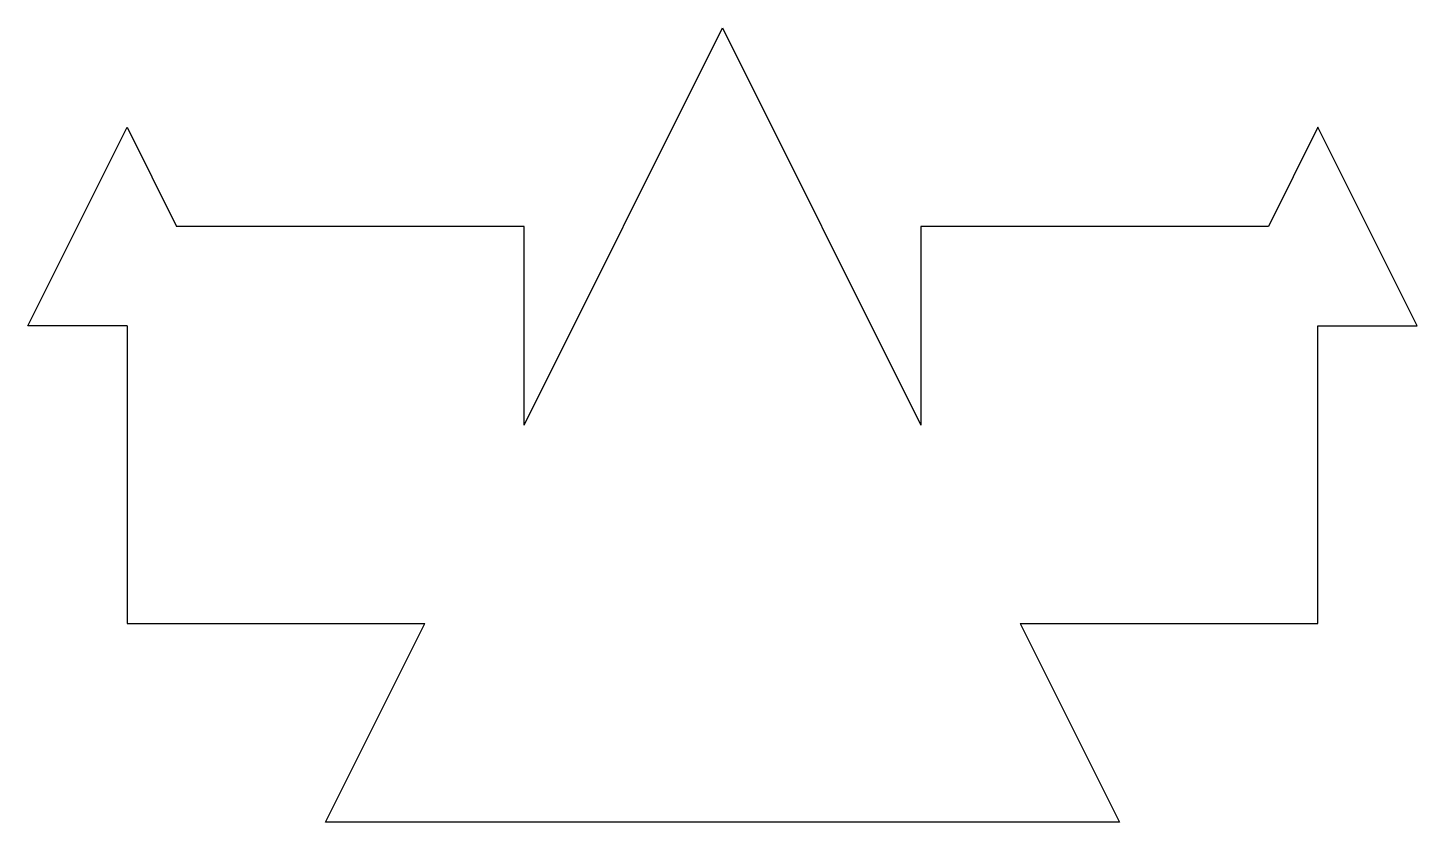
# Model space of a CAD drawing. Header units: millimetres. Extents: x -15 to 55, y -20 to 20.
import ezdxf

# ---------------------------------------------------------------- set-up
doc = ezdxf.new("R2010")
doc.units = ezdxf.units.MM

msp = doc.modelspace()

# ---------------------------------------------------------------- linework, layer by layer
at = {"linetype": 'CONTINUOUS'}
for p, q in [((10, 0), (20, 20)), ((20, 20), (30, 0)), ((-15, 5), (-10, 15)), ((-10, 15), (-7.5, 10)), ((50, 15), (47.5, 10)), ((55, 5), (50, 15)), ((10, 10), (-7.5, 10)), ((10, 0), (10, 10)), ((47.5, 10), (30, 10)), ((30, 10), (30, 0)), ((-10, 5), (-15, 5)), ((-10, 5), (-10, -10)), ((50, -10), (50, 5)), ((50, 5), (55, 5)), ((-10, -10), (5, -10)), ((0, -20), (5, -10)), ((35, -10), (50, -10)), ((35, -10), (40, -20)), ((40, -20), (0, -20))]:
    msp.add_line(p, q, dxfattribs=at)

doc.saveas('drawing.dxf')
